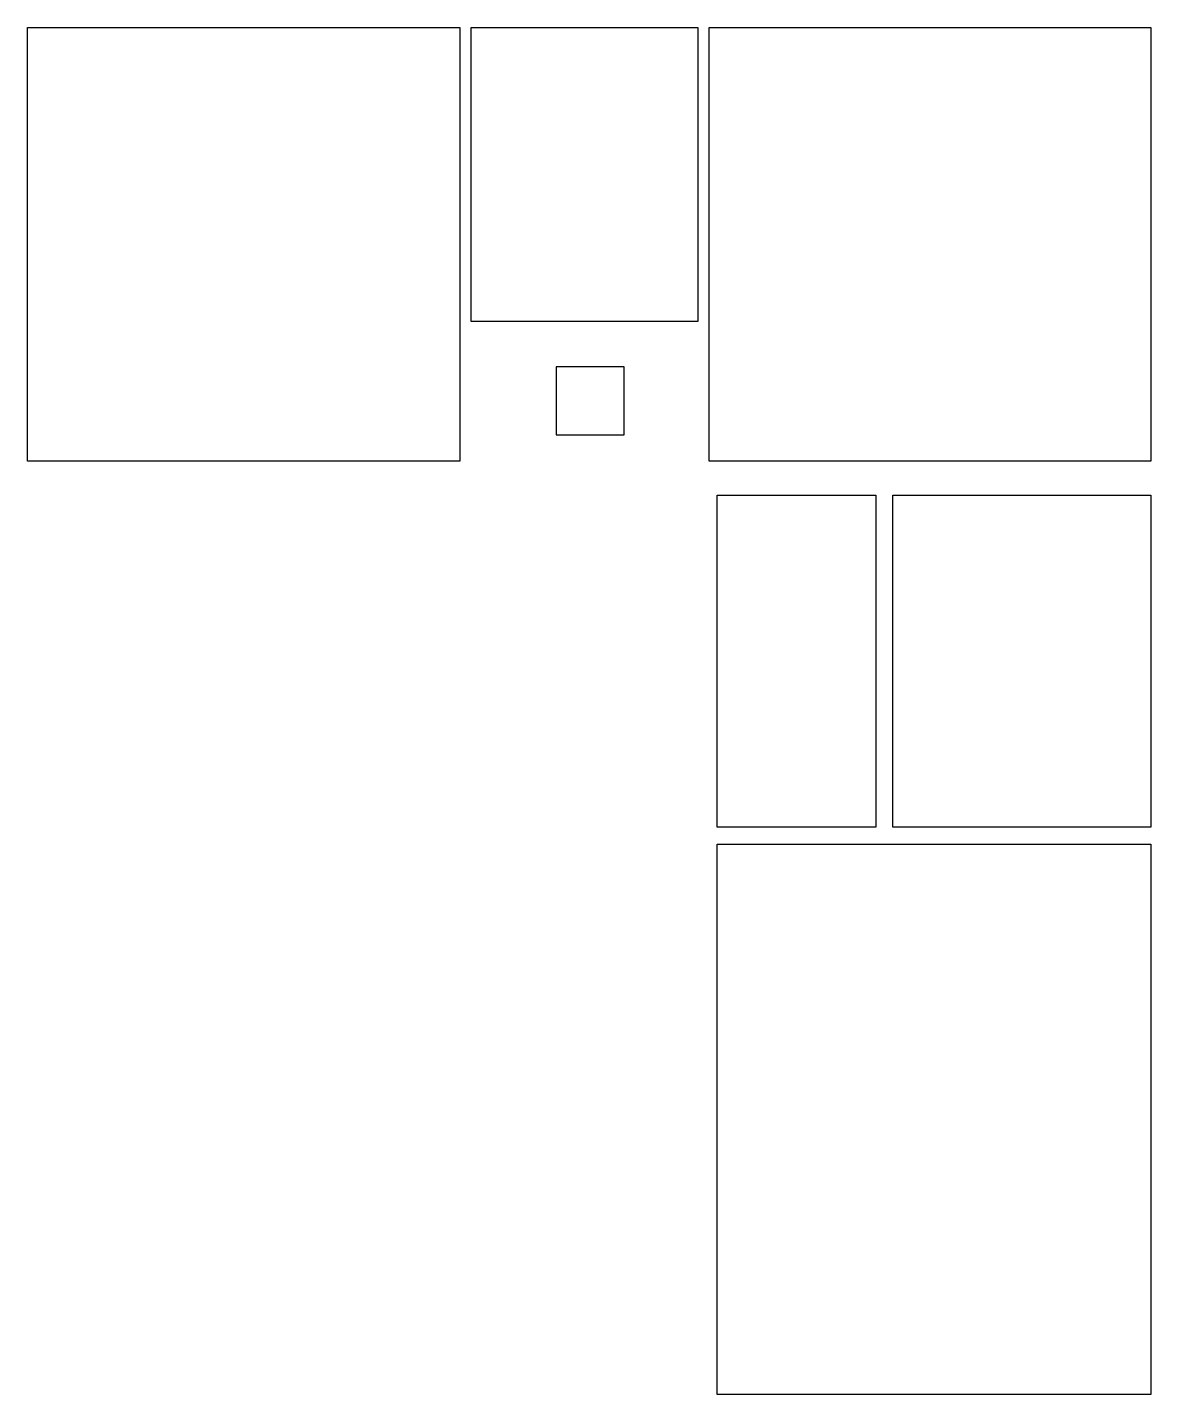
# Model space of a CAD drawing. Header units: metres. Extents: x 11085 to 12076, y 372 to 1578.
import ezdxf

# ---------------------------------------------------------------- set-up
doc = ezdxf.new("R2010")
doc.units = ezdxf.units.M
doc.layers.add('AREE LEONARDO', color=7, linetype='Continuous')

msp = doc.modelspace()

# ---------------------------------------------------------------- linework, layer by layer
at = {"layer": 'AREE LEONARDO', "color": 5}
for points in [[(11084.7, 1578.3), (11466.2, 1578.3), (11466.2, 1195.8), (11084.7, 1195.8)], [(11476.2, 1578.3), (11676.2, 1578.3), (11676.2, 1318.8), (11476.2, 1318.8)], [(11686.2, 1578.3), (12075.7, 1578.3), (12075.7, 1195.8), (11686.2, 1195.8)], [(11693.2, 857.8), (12075.7, 857.8), (12075.7, 372.3), (11693.2, 372.3)]]:
    msp.add_lwpolyline(points, close=True, dxfattribs=at)
at = {"layer": 'AREE LEONARDO', "color": 1}
msp.add_lwpolyline([(11551.2, 1218.8), (11611.2, 1218.8), (11611.2, 1278.8), (11551.2, 1278.8)], close=True, dxfattribs=at)
at = {"layer": 'AREE LEONARDO', "color": 3}
for points in [[(11693.2, 1165.8), (11833.2, 1165.8), (11833.2, 872.8), (11693.2, 872.8)], [(11848.2, 1165.8), (12075.7, 1165.8), (12075.7, 872.8), (11848.2, 872.8)]]:
    msp.add_lwpolyline(points, close=True, dxfattribs=at)

doc.saveas('drawing.dxf')
